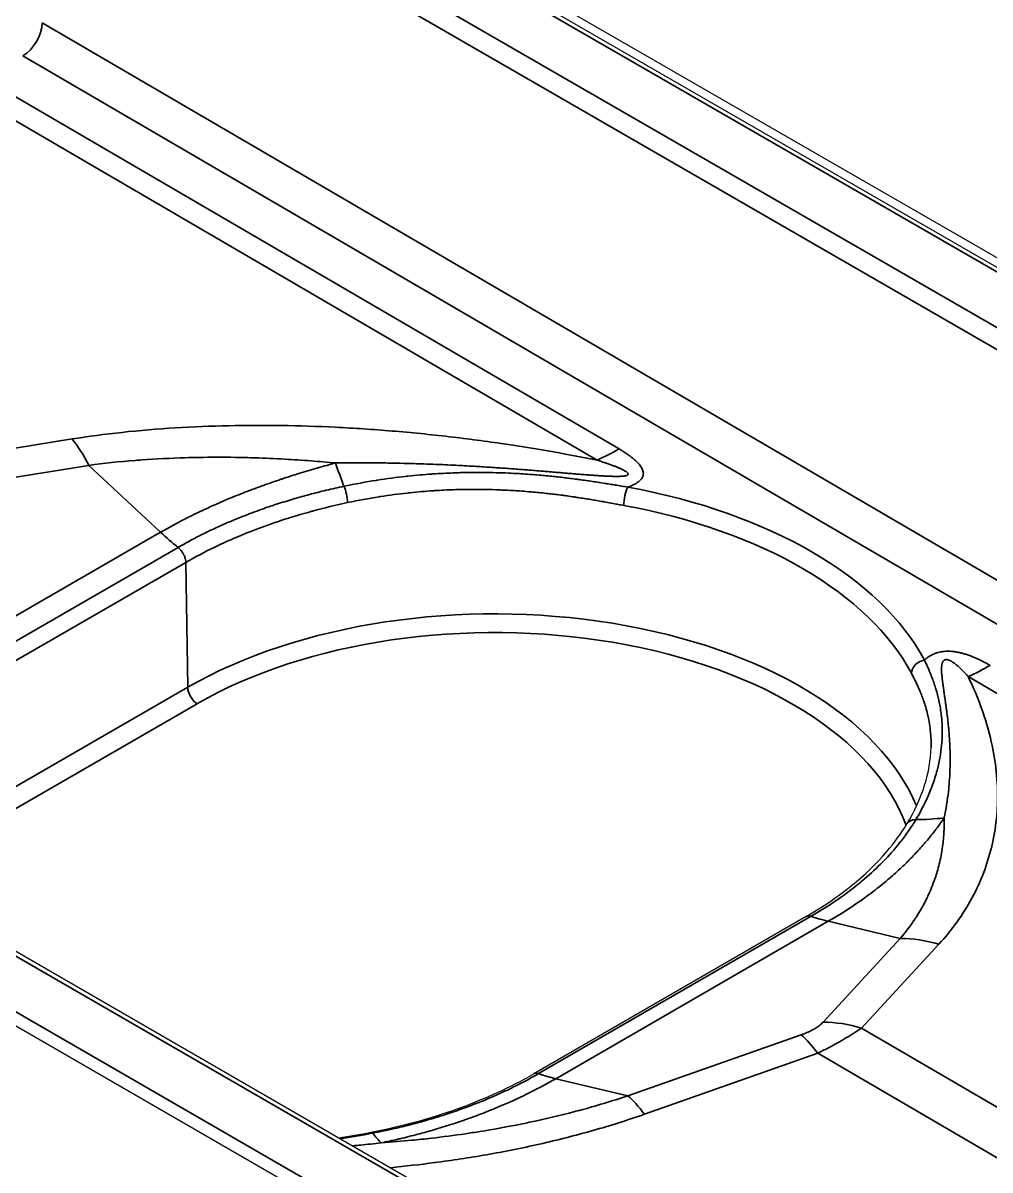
# Model space of a CAD drawing. Header units: millimetres. Extents: x 101 to 3000, y 150 to 4305.
# Drawn here: x 1956.3 to 1977.71, y 1390.17 to 1415.56 of the extents above; entities that cross this region are included whole.
import ezdxf

# ---------------------------------------------------------------- set-up
doc = ezdxf.new("R2010")
doc.units = ezdxf.units.MM
doc.header["$LTSCALE"] = 15
doc.layers.add('_Sichtbarkanten', color=7, linetype='Continuous', lineweight=25)
doc.layers.add('Sichtbar schmal (ISO)', color=7, linetype='Continuous', lineweight=35)

msp = doc.modelspace()

# ---------------------------------------------------------------- linework, layer by layer
at = {"layer": '_Sichtbarkanten'}
for p, q in [((1958.148, 1421.528), (2423.15, 1153.06)), ((1958.784, 1421.374), (2422.759, 1153.498)), ((2399.171, 1139.224), (1934.185, 1407.684)), ((2397.176, 1138.728), (1933.2, 1406.604)), ((1973.635, 1395.783), (1967.606, 1392.302))]:
    msp.add_line(p, q, dxfattribs=at)
for points in [[(1975.866, 1397.833), (1976.209, 1398.4), (1976.388, 1398.979), (1976.4, 1399.525)], [(1963.285, 1390.883), (1963.527, 1390.921), (1963.766, 1390.962), (1964.002, 1391.008)]]:
    msp.add_open_spline(points, degree=3, dxfattribs=at)
for points, knots in [([(1973.635, 1395.783), (1974.36, 1396.201), (1974.97, 1396.694), (1975.59, 1397.42), (1975.739, 1397.625), (1975.866, 1397.833)], [0, 0, 0, 0, 0.5184321, 0.5184321, 0.7145329, 0.7145329, 0.7145329, 0.7145329]), ([(1964.002, 1391.008), (1964.983, 1391.199), (1965.917, 1391.49), (1967.039, 1391.994), (1967.331, 1392.143), (1967.606, 1392.302)], [0, 0, 0, 0, 0.5213112, 0.5213112, 0.717688, 0.717688, 0.717688, 0.717688])]:
    msp.add_open_spline(points, degree=3, knots=knots, dxfattribs=at)
at = {"layer": 'Sichtbar schmal (ISO)'}
for p, q in [((2423, 1153.045), (1957.998, 1421.513)), ((1956.938, 1420.892), (2421.924, 1152.432)), ((2421.712, 1152.069), (1956.726, 1420.529)), ((2147.713, 1304.119), (1956.726, 1415.561)), ((2147.286, 1303.394), (1956.299, 1414.836)), ((1955.22, 1414.459), (1969.494, 1406.131)), ((1954.735, 1414.211), (1969.01, 1405.884)), ((2399.021, 1139.209), (1934.035, 1407.669)), ((1932.959, 1407.057), (2397.961, 1138.588)), ((1957.388, 1406.352), (1953.564, 1405.739)), ((1957.755, 1405.769), (1953.931, 1405.156)), ((1957.755, 1405.769), (1959.347, 1404.288)), ((1959.347, 1404.288), (1953.33, 1400.815)), ((1959.732, 1403.952), (1953.715, 1400.479)), ((1959.905, 1403.621), (1953.881, 1400.143)), ((1959.947, 1400.858), (1959.905, 1403.621)), ((2049.62, 1358.856), (1977.221, 1401.093)), ((1959.947, 1400.858), (1953.922, 1397.379)), ((1960.159, 1400.494), (1954.134, 1397.016)), ((1967.713, 1392.305), (1973.746, 1395.788)), ((1974.124, 1395.677), (1968.092, 1392.194)), ((1975.718, 1395.298), (1974.124, 1395.677)), ((1974.008, 1393.444), (1975.718, 1395.298)), ((1974.86, 1393.315), (1976.57, 1395.169)), ((1969.686, 1391.815), (1973.524, 1393.164)), ((2034.174, 1358.711), (1974.86, 1393.315)), ((1970.053, 1391.407), (1973.892, 1392.756)), ((2033.206, 1358.152), (1973.892, 1392.756)), ((1969.686, 1391.815), (1968.092, 1392.194))]:
    msp.add_line(p, q, dxfattribs=at)
for centre, major_axis, ratio, start_param, end_param in [((1956.302, 1415.324), (0.302, 0.518), 0.574372, 3.929641, 5.482984), ((1957.134, 1403.785), (0.475, -2.962), 0.393811, 2.240031, 2.552528), ((1969.516, 1411.017), (-3.024, -5.182), 0.574328, 0.673642, 0.78801), ((1963.794, 1409.369), (-1.013, 5.914), 0.236309, 2.173148, 2.286911), ((1963.385, 1405.103), (0.063, -0.293), 0.269689, 0.942103, 2.276429), ((1969.685, 1405.043), (-0.054, -0.295), 0.23889, 3.78218, 5.333088), ((1966.739, 1399.774), (9.961, -0.045), 0.580365, 0.303406, 1.273062), ((1966.738, 1399.534), (9.661, -0.045), 0.580459, 0.303485, 1.273142), ((1960.587, 1408.257), (-3, 5.196), 0.57735, 2.059502, 2.153207), ((1966.739, 1396.936), (9.605, 0), 0.57735, 0.235481, 2.356194), ((1966.739, 1396.696), (9.305, 0), 0.57735, 0.206984, 2.356194), ((1976.251, 1401.213), (-0.265, -0.141), 0.777162, 4.315409, 5.871197), ((1977.727, 1406.227), (3.023, 5.183), 0.574304, 3.815214, 3.929582), ((1960.159, 1400.739), (-0.15, 0.26), 0.57735, 0.802851, 2.356194), ((1976.122, 1397.678), (-0.257, 0.155), 0.761297, 5.359755, 6.283188), ((1974.855, 1402.919), (-5.325, 2.766), 0.780414, 2.167495, 2.280305), ((1973.785, 1395.523), (-0.15, 0.26), 0.589767, 5.692705, 6.283691), ((1972.926, 1401.068), (-3, 5.196), 0.57735, 2.550544, 2.642415), ((1976.317, 1392.602), (-2.205, 2.034), 0.802198, 5.25698, 5.569476), ((1974.607, 1390.748), (-2.205, 2.034), 0.802198, 5.25698, 5.569476), ((1974.123, 1390.468), (-0.995, 2.83), 0.270007, 5.552685, 5.865182), ((1966.894, 1397.585), (-3, 5.196), 0.57735, 2.550543, 2.642415), ((1970.284, 1389.119), (-0.995, 2.83), 0.270006, 5.552685, 5.865181), ((1963.694, 1396.475), (1.015, -5.914), 0.236758, 5.858428, 5.971231)]:
    msp.add_ellipse(centre, major_axis=major_axis, ratio=ratio, start_param=start_param, end_param=end_param, dxfattribs=at)
for points, knots in [([(1969.01, 1405.884), (1968.71, 1405.944), (1968.39, 1406.005), (1968.046, 1406.065), (1967.703, 1406.126), (1967.337, 1406.186), (1966.949, 1406.243), (1966.561, 1406.3), (1966.153, 1406.354), (1965.736, 1406.403), (1965.318, 1406.451), (1964.893, 1406.494), (1964.471, 1406.529), (1964.049, 1406.564), (1963.63, 1406.591), (1963.221, 1406.612), (1962.812, 1406.632), (1962.412, 1406.644), (1962.02, 1406.65), (1961.628, 1406.656), (1961.244, 1406.655), (1960.854, 1406.647), (1960.463, 1406.639), (1960.066, 1406.623), (1959.669, 1406.598), (1959.272, 1406.574), (1958.876, 1406.541), (1958.495, 1406.499), (1958.113, 1406.458), (1957.745, 1406.409), (1957.388, 1406.352)], [0, 0, 0, 0, 0.1, 0.1, 0.1, 0.2, 0.2, 0.2, 0.3, 0.3, 0.3, 0.4, 0.4, 0.4, 0.5, 0.5, 0.5, 0.6, 0.6, 0.6, 0.7, 0.7, 0.7, 0.8, 0.8, 0.8, 0.9, 0.9, 0.9, 1, 1, 1, 1]), ([(1969.494, 1406.131), (1969.525, 1406.113), (1969.554, 1406.095), (1969.582, 1406.078), (1969.61, 1406.06), (1969.636, 1406.043), (1969.661, 1406.026), (1969.686, 1406.01), (1969.71, 1405.993), (1969.732, 1405.977), (1969.755, 1405.96), (1969.775, 1405.944), (1969.795, 1405.928), (1969.815, 1405.913), (1969.833, 1405.897), (1969.85, 1405.882), (1969.867, 1405.866), (1969.883, 1405.851), (1969.898, 1405.836), (1969.913, 1405.821), (1969.926, 1405.806), (1969.938, 1405.792), (1969.951, 1405.777), (1969.962, 1405.763), (1969.971, 1405.749), (1969.981, 1405.735), (1969.99, 1405.72), (1969.997, 1405.707), (1970.005, 1405.693), (1970.011, 1405.679), (1970.016, 1405.666), (1970.021, 1405.653), (1970.024, 1405.64), (1970.027, 1405.628), (1970.029, 1405.615), (1970.031, 1405.603), (1970.031, 1405.591), (1970.031, 1405.579), (1970.03, 1405.568), (1970.028, 1405.556), (1970.026, 1405.545), (1970.023, 1405.534), (1970.019, 1405.523), (1970.015, 1405.512), (1970.009, 1405.501), (1970.003, 1405.49), (1969.996, 1405.479), (1969.988, 1405.468), (1969.978, 1405.457), (1969.969, 1405.446), (1969.957, 1405.434), (1969.944, 1405.423), (1969.93, 1405.411), (1969.915, 1405.399), (1969.898, 1405.388), (1969.88, 1405.376), (1969.861, 1405.365), (1969.84, 1405.353), (1969.818, 1405.342), (1969.794, 1405.33), (1969.769, 1405.319), (1969.743, 1405.308), (1969.716, 1405.297), (1969.686, 1405.287)], [0, 0, 0, 0, 0.047619, 0.047619, 0.047619, 0.095238, 0.095238, 0.095238, 0.142857, 0.142857, 0.142857, 0.190476, 0.190476, 0.190476, 0.238095, 0.238095, 0.238095, 0.285714, 0.285714, 0.285714, 0.333333, 0.333333, 0.333333, 0.380952, 0.380952, 0.380952, 0.428571, 0.428571, 0.428571, 0.47619, 0.47619, 0.47619, 0.52381, 0.52381, 0.52381, 0.571429, 0.571429, 0.571429, 0.619048, 0.619048, 0.619048, 0.666667, 0.666667, 0.666667, 0.714286, 0.714286, 0.714286, 0.761905, 0.761905, 0.761905, 0.809524, 0.809524, 0.809524, 0.857143, 0.857143, 0.857143, 0.904762, 0.904762, 0.904762, 0.952381, 0.952381, 0.952381, 1, 1, 1, 1]), ([(1963.216, 1405.821), (1963.036, 1405.838), (1962.856, 1405.854), (1962.677, 1405.867), (1962.481, 1405.882), (1962.287, 1405.895), (1962.095, 1405.906), (1961.874, 1405.918), (1961.657, 1405.928), (1961.439, 1405.935), (1961.294, 1405.939), (1961.149, 1405.943), (1961.003, 1405.945), (1960.733, 1405.949), (1960.459, 1405.949), (1960.184, 1405.944), (1960.086, 1405.943), (1959.989, 1405.94), (1959.891, 1405.937), (1959.568, 1405.928), (1959.245, 1405.912), (1958.931, 1405.889), (1958.884, 1405.886), (1958.837, 1405.882), (1958.79, 1405.879), (1958.432, 1405.851), (1958.088, 1405.814), (1957.755, 1405.769)], [0, 0, 0, 0, 0.09557, 0.09557, 0.09557, 0.2, 0.2, 0.2, 0.320121, 0.320121, 0.320121, 0.4, 0.4, 0.4, 0.54758, 0.54758, 0.54758, 0.6, 0.6, 0.6, 0.773846, 0.773846, 0.773846, 0.8, 0.8, 0.8, 1, 1, 1, 1]), ([(1963.216, 1405.821), (1963.087, 1405.786), (1962.959, 1405.75), (1962.832, 1405.714), (1962.824, 1405.712), (1962.815, 1405.709), (1962.806, 1405.706), (1962.67, 1405.667), (1962.536, 1405.627), (1962.403, 1405.586), (1962.295, 1405.553), (1962.189, 1405.519), (1962.084, 1405.484), (1962.059, 1405.476), (1962.034, 1405.468), (1962.009, 1405.46), (1961.88, 1405.417), (1961.752, 1405.372), (1961.623, 1405.326), (1961.534, 1405.294), (1961.444, 1405.261), (1961.353, 1405.227), (1961.312, 1405.211), (1961.271, 1405.196), (1961.229, 1405.179), (1961.095, 1405.127), (1960.957, 1405.072), (1960.814, 1405.012), (1960.76, 1404.989), (1960.705, 1404.966), (1960.65, 1404.941), (1960.558, 1404.902), (1960.464, 1404.859), (1960.367, 1404.815), (1960.243, 1404.757), (1960.114, 1404.696), (1959.98, 1404.629), (1959.947, 1404.612), (1959.913, 1404.595), (1959.879, 1404.578), (1959.709, 1404.49), (1959.53, 1404.394), (1959.347, 1404.288)], [0, 0, 0, 0, 0.103899, 0.103899, 0.103899, 0.111111, 0.111111, 0.111111, 0.222222, 0.222222, 0.222222, 0.312072, 0.312072, 0.312072, 0.333333, 0.333333, 0.333333, 0.444444, 0.444444, 0.444444, 0.521055, 0.521055, 0.521055, 0.555556, 0.555556, 0.555556, 0.666667, 0.666667, 0.666667, 0.708591, 0.708591, 0.708591, 0.777778, 0.777778, 0.777778, 0.866775, 0.866775, 0.866775, 0.888889, 0.888889, 0.888889, 1, 1, 1, 1]), ([(1969.01, 1405.884), (1969.046, 1405.872), (1969.081, 1405.861), (1969.113, 1405.85), (1969.146, 1405.839), (1969.178, 1405.829), (1969.207, 1405.819), (1969.237, 1405.809), (1969.265, 1405.799), (1969.292, 1405.789), (1969.319, 1405.779), (1969.344, 1405.77), (1969.369, 1405.761), (1969.393, 1405.751), (1969.415, 1405.743), (1969.437, 1405.734), (1969.458, 1405.725), (1969.478, 1405.717), (1969.497, 1405.709), (1969.499, 1405.708), (1969.5, 1405.707), (1969.502, 1405.707), (1969.519, 1405.699), (1969.535, 1405.692), (1969.55, 1405.685), (1969.551, 1405.684), (1969.553, 1405.683), (1969.555, 1405.683), (1969.569, 1405.676), (1969.582, 1405.669), (1969.594, 1405.663), (1969.596, 1405.662), (1969.598, 1405.661), (1969.599, 1405.66), (1969.611, 1405.654), (1969.621, 1405.648), (1969.631, 1405.642), (1969.633, 1405.641), (1969.634, 1405.64), (1969.635, 1405.639), (1969.644, 1405.634), (1969.653, 1405.628), (1969.66, 1405.623), (1969.668, 1405.617), (1969.674, 1405.611), (1969.68, 1405.606), (1969.685, 1405.601), (1969.689, 1405.596), (1969.692, 1405.591), (1969.695, 1405.586), (1969.697, 1405.582), (1969.697, 1405.578), (1969.697, 1405.574), (1969.697, 1405.57), (1969.695, 1405.566), (1969.693, 1405.562), (1969.689, 1405.558), (1969.684, 1405.555), (1969.679, 1405.551), (1969.673, 1405.548), (1969.664, 1405.545), (1969.662, 1405.544), (1969.66, 1405.544), (1969.658, 1405.543), (1969.65, 1405.541), (1969.642, 1405.539), (1969.632, 1405.537), (1969.629, 1405.536), (1969.626, 1405.535), (1969.622, 1405.535), (1969.612, 1405.533), (1969.6, 1405.532), (1969.587, 1405.53), (1969.583, 1405.53), (1969.578, 1405.529), (1969.573, 1405.529), (1969.559, 1405.528), (1969.545, 1405.527), (1969.528, 1405.526), (1969.522, 1405.526), (1969.516, 1405.525), (1969.509, 1405.525), (1969.492, 1405.525), (1969.475, 1405.524), (1969.456, 1405.524), (1969.448, 1405.524), (1969.44, 1405.524), (1969.431, 1405.524), (1969.412, 1405.524), (1969.391, 1405.525), (1969.37, 1405.525), (1969.361, 1405.525), (1969.351, 1405.525), (1969.341, 1405.526), (1969.32, 1405.526), (1969.297, 1405.527), (1969.274, 1405.528), (1969.263, 1405.528), (1969.252, 1405.529), (1969.24, 1405.529), (1969.217, 1405.53), (1969.192, 1405.532), (1969.167, 1405.533), (1969.155, 1405.534), (1969.142, 1405.534), (1969.128, 1405.535), (1969.103, 1405.537), (1969.077, 1405.538), (1969.05, 1405.54), (1969.035, 1405.541), (1969.02, 1405.542), (1969.005, 1405.543), (1968.978, 1405.545), (1968.95, 1405.547), (1968.921, 1405.549), (1968.904, 1405.55), (1968.887, 1405.551), (1968.869, 1405.552), (1968.84, 1405.555), (1968.81, 1405.557), (1968.778, 1405.559), (1968.759, 1405.561), (1968.739, 1405.562), (1968.719, 1405.564), (1968.688, 1405.566), (1968.655, 1405.569), (1968.621, 1405.572), (1968.599, 1405.573), (1968.577, 1405.575), (1968.554, 1405.577), (1968.52, 1405.58), (1968.485, 1405.583), (1968.449, 1405.586), (1968.423, 1405.588), (1968.398, 1405.59), (1968.371, 1405.592), (1968.335, 1405.595), (1968.297, 1405.598), (1968.258, 1405.602), (1968.23, 1405.604), (1968.2, 1405.606), (1968.17, 1405.609), (1968.131, 1405.612), (1968.091, 1405.616), (1968.049, 1405.619), (1968.017, 1405.622), (1967.983, 1405.625), (1967.949, 1405.627), (1967.907, 1405.631), (1967.864, 1405.634), (1967.819, 1405.638), (1967.782, 1405.641), (1967.744, 1405.644), (1967.705, 1405.647), (1967.66, 1405.651), (1967.614, 1405.655), (1967.566, 1405.659), (1967.524, 1405.662), (1967.481, 1405.665), (1967.437, 1405.669), (1967.389, 1405.673), (1967.339, 1405.676), (1967.289, 1405.68), (1967.241, 1405.684), (1967.192, 1405.688), (1967.142, 1405.691), (1967.09, 1405.695), (1967.038, 1405.699), (1966.984, 1405.703), (1966.93, 1405.707), (1966.874, 1405.71), (1966.818, 1405.714), (1966.763, 1405.718), (1966.707, 1405.722), (1966.649, 1405.726), (1966.588, 1405.73), (1966.526, 1405.734), (1966.462, 1405.738), (1966.404, 1405.741), (1966.344, 1405.745), (1966.283, 1405.748), (1966.214, 1405.752), (1966.144, 1405.756), (1966.072, 1405.76), (1966.01, 1405.764), (1965.946, 1405.767), (1965.881, 1405.77), (1965.804, 1405.774), (1965.725, 1405.778), (1965.643, 1405.782), (1965.577, 1405.785), (1965.51, 1405.788), (1965.441, 1405.79), (1965.354, 1405.794), (1965.265, 1405.797), (1965.172, 1405.8), (1965.102, 1405.803), (1965.031, 1405.805), (1964.957, 1405.807), (1964.859, 1405.81), (1964.757, 1405.813), (1964.652, 1405.815), (1964.577, 1405.817), (1964.499, 1405.818), (1964.42, 1405.82), (1964.308, 1405.822), (1964.191, 1405.823), (1964.073, 1405.824), (1963.992, 1405.824), (1963.91, 1405.825), (1963.828, 1405.825), (1963.703, 1405.825), (1963.578, 1405.825), (1963.451, 1405.823), (1963.373, 1405.823), (1963.295, 1405.822), (1963.216, 1405.821)], [0, 0, 0, 0, 0.02381, 0.02381, 0.02381, 0.047619, 0.047619, 0.047619, 0.071429, 0.071429, 0.071429, 0.095238, 0.095238, 0.095238, 0.119048, 0.119048, 0.119048, 0.142857, 0.142857, 0.142857, 0.144992, 0.144992, 0.144992, 0.166667, 0.166667, 0.166667, 0.169155, 0.169155, 0.169155, 0.190476, 0.190476, 0.190476, 0.193319, 0.193319, 0.193319, 0.214286, 0.214286, 0.214286, 0.217484, 0.217484, 0.217484, 0.238095, 0.238095, 0.238095, 0.261905, 0.261905, 0.261905, 0.285714, 0.285714, 0.285714, 0.309524, 0.309524, 0.309524, 0.333333, 0.333333, 0.333333, 0.357143, 0.357143, 0.357143, 0.380952, 0.380952, 0.380952, 0.386647, 0.386647, 0.386647, 0.404762, 0.404762, 0.404762, 0.410817, 0.410817, 0.410817, 0.428571, 0.428571, 0.428571, 0.434966, 0.434966, 0.434966, 0.452381, 0.452381, 0.452381, 0.459122, 0.459122, 0.459122, 0.47619, 0.47619, 0.47619, 0.483298, 0.483298, 0.483298, 0.5, 0.5, 0.5, 0.50747, 0.50747, 0.50747, 0.52381, 0.52381, 0.52381, 0.531636, 0.531636, 0.531636, 0.547619, 0.547619, 0.547619, 0.5558, 0.5558, 0.5558, 0.571429, 0.571429, 0.571429, 0.579963, 0.579963, 0.579963, 0.595238, 0.595238, 0.595238, 0.604127, 0.604127, 0.604127, 0.619048, 0.619048, 0.619048, 0.628291, 0.628291, 0.628291, 0.642857, 0.642857, 0.642857, 0.652457, 0.652457, 0.652457, 0.666667, 0.666667, 0.666667, 0.676622, 0.676622, 0.676622, 0.690476, 0.690476, 0.690476, 0.700787, 0.700787, 0.700787, 0.714286, 0.714286, 0.714286, 0.724951, 0.724951, 0.724951, 0.738095, 0.738095, 0.738095, 0.749116, 0.749116, 0.749116, 0.761905, 0.761905, 0.761905, 0.77328, 0.77328, 0.77328, 0.785714, 0.785714, 0.785714, 0.797446, 0.797446, 0.797446, 0.809524, 0.809524, 0.809524, 0.821611, 0.821611, 0.821611, 0.833333, 0.833333, 0.833333, 0.845775, 0.845775, 0.845775, 0.857143, 0.857143, 0.857143, 0.86994, 0.86994, 0.86994, 0.880952, 0.880952, 0.880952, 0.894108, 0.894108, 0.894108, 0.904762, 0.904762, 0.904762, 0.918273, 0.918273, 0.918273, 0.928571, 0.928571, 0.928571, 0.942415, 0.942415, 0.942415, 0.952381, 0.952381, 0.952381, 0.966525, 0.966525, 0.966525, 0.97619, 0.97619, 0.97619, 0.990952, 0.990952, 0.990952, 1, 1, 1, 1]), ([(1969.686, 1405.287), (1969.646, 1405.294), (1969.603, 1405.301), (1969.558, 1405.308), (1969.554, 1405.309), (1969.55, 1405.31), (1969.547, 1405.31), (1969.505, 1405.317), (1969.46, 1405.325), (1969.413, 1405.332), (1969.406, 1405.334), (1969.398, 1405.335), (1969.391, 1405.336), (1969.346, 1405.343), (1969.299, 1405.351), (1969.25, 1405.359), (1969.239, 1405.361), (1969.227, 1405.363), (1969.215, 1405.365), (1969.168, 1405.372), (1969.12, 1405.38), (1969.069, 1405.388), (1969.053, 1405.39), (1969.036, 1405.393), (1969.019, 1405.395), (1968.971, 1405.403), (1968.92, 1405.41), (1968.868, 1405.418), (1968.846, 1405.421), (1968.824, 1405.425), (1968.801, 1405.428), (1968.751, 1405.435), (1968.7, 1405.442), (1968.647, 1405.45), (1968.619, 1405.453), (1968.59, 1405.457), (1968.56, 1405.461), (1968.51, 1405.468), (1968.458, 1405.475), (1968.404, 1405.481), (1968.368, 1405.486), (1968.331, 1405.49), (1968.294, 1405.495), (1968.243, 1405.501), (1968.191, 1405.507), (1968.137, 1405.513), (1968.092, 1405.518), (1968.047, 1405.522), (1968, 1405.527), (1967.949, 1405.532), (1967.897, 1405.537), (1967.844, 1405.542), (1967.789, 1405.547), (1967.733, 1405.552), (1967.676, 1405.557), (1967.626, 1405.561), (1967.574, 1405.565), (1967.522, 1405.569), (1967.455, 1405.574), (1967.387, 1405.579), (1967.316, 1405.583), (1967.268, 1405.586), (1967.218, 1405.589), (1967.168, 1405.591), (1967.087, 1405.595), (1967.004, 1405.599), (1966.918, 1405.602), (1966.872, 1405.604), (1966.825, 1405.605), (1966.777, 1405.606), (1966.68, 1405.609), (1966.579, 1405.611), (1966.475, 1405.611), (1966.433, 1405.612), (1966.39, 1405.612), (1966.346, 1405.612), (1966.229, 1405.612), (1966.108, 1405.61), (1965.982, 1405.607), (1965.945, 1405.606), (1965.908, 1405.605), (1965.87, 1405.603), (1965.73, 1405.599), (1965.585, 1405.592), (1965.433, 1405.582), (1965.403, 1405.58), (1965.373, 1405.578), (1965.343, 1405.576), (1965.177, 1405.565), (1965.003, 1405.55), (1964.822, 1405.53), (1964.801, 1405.528), (1964.781, 1405.526), (1964.761, 1405.524), (1964.566, 1405.502), (1964.361, 1405.475), (1964.145, 1405.442), (1964.136, 1405.44), (1964.126, 1405.439), (1964.117, 1405.437), (1963.891, 1405.402), (1963.652, 1405.358), (1963.405, 1405.306)], [0.0000001, 0.0000001, 0.0000001, 0.0000001, 0.0555556, 0.0555556, 0.0555556, 0.0599875, 0.0599875, 0.0599875, 0.1111111, 0.1111111, 0.1111111, 0.1189712, 0.1189712, 0.1189712, 0.1666667, 0.1666667, 0.1666667, 0.1779013, 0.1779013, 0.1779013, 0.2222222, 0.2222222, 0.2222222, 0.2366448, 0.2366448, 0.2366448, 0.2777778, 0.2777778, 0.2777778, 0.2952919, 0.2952919, 0.2952919, 0.3333333, 0.3333333, 0.3333333, 0.3538738, 0.3538738, 0.3538738, 0.3888889, 0.3888889, 0.3888889, 0.4124346, 0.4124346, 0.4124346, 0.4444444, 0.4444444, 0.4444444, 0.4710298, 0.4710298, 0.4710298, 0.5, 0.5, 0.5, 0.5296885, 0.5296885, 0.5296885, 0.5555556, 0.5555556, 0.5555556, 0.5884158, 0.5884158, 0.5884158, 0.6111111, 0.6111111, 0.6111111, 0.6472236, 0.6472236, 0.6472236, 0.6666667, 0.6666667, 0.6666667, 0.7061235, 0.7061235, 0.7061235, 0.7222222, 0.7222222, 0.7222222, 0.7651265, 0.7651265, 0.7651265, 0.7777778, 0.7777778, 0.7777778, 0.8242593, 0.8242593, 0.8242593, 0.8333333, 0.8333333, 0.8333333, 0.8833602, 0.8833602, 0.8833602, 0.8888889, 0.8888889, 0.8888889, 0.9420934, 0.9420934, 0.9420934, 0.9444444, 0.9444444, 0.9444444, 1, 1, 1, 1]), ([(1963.405, 1405.306), (1963.273, 1405.278), (1963.142, 1405.248), (1963.012, 1405.217), (1962.887, 1405.187), (1962.763, 1405.156), (1962.641, 1405.123), (1962.625, 1405.119), (1962.61, 1405.115), (1962.594, 1405.111), (1962.487, 1405.082), (1962.381, 1405.052), (1962.275, 1405.02), (1962.152, 1404.984), (1962.03, 1404.946), (1961.909, 1404.907), (1961.878, 1404.897), (1961.846, 1404.886), (1961.815, 1404.876), (1961.719, 1404.844), (1961.624, 1404.811), (1961.529, 1404.777), (1961.392, 1404.727), (1961.256, 1404.676), (1961.123, 1404.623), (1961.107, 1404.616), (1961.09, 1404.61), (1961.074, 1404.603), (1960.942, 1404.55), (1960.813, 1404.495), (1960.686, 1404.438), (1960.581, 1404.391), (1960.478, 1404.343), (1960.377, 1404.294), (1960.324, 1404.268), (1960.272, 1404.243), (1960.22, 1404.216), (1960.052, 1404.131), (1959.889, 1404.043), (1959.732, 1403.952)], [0.0000004, 0.0000004, 0.0000004, 0.0000004, 0.0961533, 0.0961533, 0.0961533, 0.1883752, 0.1883752, 0.1883752, 0.2, 0.2, 0.2, 0.2808648, 0.2808648, 0.2808648, 0.3754396, 0.3754396, 0.3754396, 0.4, 0.4, 0.4, 0.4759439, 0.4759439, 0.4759439, 0.5864531, 0.5864531, 0.5864531, 0.6, 0.6, 0.6, 0.7096842, 0.7096842, 0.7096842, 0.8, 0.8, 0.8, 0.8471208, 0.8471208, 0.8471208, 1, 1, 1, 1]), ([(1969.596, 1404.881), (1969.557, 1404.889), (1969.514, 1404.896), (1969.47, 1404.905), (1969.466, 1404.905), (1969.462, 1404.906), (1969.459, 1404.907), (1969.417, 1404.914), (1969.374, 1404.922), (1969.327, 1404.931), (1969.32, 1404.932), (1969.313, 1404.933), (1969.306, 1404.935), (1969.262, 1404.943), (1969.216, 1404.951), (1969.168, 1404.96), (1969.157, 1404.962), (1969.146, 1404.964), (1969.134, 1404.966), (1969.089, 1404.974), (1969.041, 1404.982), (1968.992, 1404.991), (1968.976, 1404.993), (1968.96, 1404.996), (1968.943, 1404.999), (1968.896, 1405.007), (1968.847, 1405.015), (1968.797, 1405.023), (1968.775, 1405.027), (1968.754, 1405.03), (1968.731, 1405.034), (1968.683, 1405.042), (1968.633, 1405.049), (1968.582, 1405.057), (1968.554, 1405.061), (1968.526, 1405.066), (1968.497, 1405.07), (1968.448, 1405.077), (1968.398, 1405.084), (1968.346, 1405.091), (1968.311, 1405.096), (1968.275, 1405.101), (1968.239, 1405.106), (1968.189, 1405.112), (1968.139, 1405.119), (1968.087, 1405.125), (1968.043, 1405.13), (1967.999, 1405.135), (1967.954, 1405.141), (1967.904, 1405.146), (1967.854, 1405.152), (1967.802, 1405.157), (1967.749, 1405.163), (1967.694, 1405.168), (1967.639, 1405.173), (1967.59, 1405.178), (1967.54, 1405.182), (1967.489, 1405.186), (1967.424, 1405.192), (1967.358, 1405.197), (1967.29, 1405.202), (1967.242, 1405.205), (1967.194, 1405.208), (1967.145, 1405.211), (1967.067, 1405.216), (1966.986, 1405.22), (1966.902, 1405.223), (1966.857, 1405.225), (1966.812, 1405.227), (1966.765, 1405.229), (1966.671, 1405.232), (1966.573, 1405.234), (1966.472, 1405.235), (1966.431, 1405.236), (1966.389, 1405.236), (1966.346, 1405.237), (1966.233, 1405.237), (1966.115, 1405.236), (1965.993, 1405.234), (1965.957, 1405.233), (1965.92, 1405.232), (1965.883, 1405.231), (1965.748, 1405.227), (1965.606, 1405.221), (1965.459, 1405.212), (1965.43, 1405.21), (1965.401, 1405.208), (1965.371, 1405.206), (1965.21, 1405.195), (1965.041, 1405.181), (1964.864, 1405.163), (1964.844, 1405.161), (1964.825, 1405.159), (1964.805, 1405.156), (1964.615, 1405.136), (1964.416, 1405.11), (1964.206, 1405.077), (1964.197, 1405.076), (1964.188, 1405.074), (1964.179, 1405.073), (1963.959, 1405.038), (1963.727, 1404.996), (1963.486, 1404.944)], [0.0000003, 0.0000003, 0.0000003, 0.0000003, 0.0555556, 0.0555556, 0.0555556, 0.0599868, 0.0599868, 0.0599868, 0.1111111, 0.1111111, 0.1111111, 0.1189703, 0.1189703, 0.1189703, 0.1666667, 0.1666667, 0.1666667, 0.1779001, 0.1779001, 0.1779001, 0.2222222, 0.2222222, 0.2222222, 0.2366435, 0.2366435, 0.2366435, 0.2777778, 0.2777778, 0.2777778, 0.2952906, 0.2952906, 0.2952906, 0.3333333, 0.3333333, 0.3333333, 0.3538726, 0.3538726, 0.3538726, 0.3888889, 0.3888889, 0.3888889, 0.4124334, 0.4124334, 0.4124334, 0.4444444, 0.4444444, 0.4444444, 0.4710286, 0.4710286, 0.4710286, 0.5, 0.5, 0.5, 0.5296875, 0.5296875, 0.5296875, 0.5555556, 0.5555556, 0.5555556, 0.5884149, 0.5884149, 0.5884149, 0.6111111, 0.6111111, 0.6111111, 0.6472227, 0.6472227, 0.6472227, 0.6666667, 0.6666667, 0.6666667, 0.7061226, 0.7061226, 0.7061226, 0.7222222, 0.7222222, 0.7222222, 0.7651257, 0.7651257, 0.7651257, 0.7777778, 0.7777778, 0.7777778, 0.8242585, 0.8242585, 0.8242585, 0.8333333, 0.8333333, 0.8333333, 0.8833596, 0.8833596, 0.8833596, 0.8888889, 0.8888889, 0.8888889, 0.9420926, 0.9420926, 0.9420926, 0.9444444, 0.9444444, 0.9444444, 1, 1, 1, 1]), ([(1963.486, 1404.944), (1963.224, 1404.888), (1962.965, 1404.825), (1962.711, 1404.756), (1962.706, 1404.755), (1962.701, 1404.754), (1962.696, 1404.752), (1962.463, 1404.689), (1962.234, 1404.62), (1962.01, 1404.547), (1961.985, 1404.539), (1961.961, 1404.531), (1961.937, 1404.522), (1961.72, 1404.45), (1961.508, 1404.373), (1961.302, 1404.291), (1961.273, 1404.279), (1961.243, 1404.268), (1961.214, 1404.256), (1961, 1404.169), (1960.792, 1404.078), (1960.591, 1403.982), (1960.572, 1403.973), (1960.553, 1403.963), (1960.534, 1403.954), (1960.316, 1403.848), (1960.106, 1403.737), (1959.905, 1403.621)], [0, 0, 0, 0, 0.19602, 0.19602, 0.19602, 0.2, 0.2, 0.2, 0.380301, 0.380301, 0.380301, 0.4, 0.4, 0.4, 0.575037, 0.575037, 0.575037, 0.6, 0.6, 0.6, 0.78281, 0.78281, 0.78281, 0.8, 0.8, 0.8, 1, 1, 1, 1]), ([(1959.732, 1403.952), (1959.751, 1403.937), (1959.769, 1403.92), (1959.787, 1403.9), (1959.804, 1403.88), (1959.82, 1403.859), (1959.834, 1403.836), (1959.842, 1403.823), (1959.849, 1403.811), (1959.856, 1403.798), (1959.861, 1403.787), (1959.867, 1403.776), (1959.872, 1403.764), (1959.882, 1403.74), (1959.89, 1403.715), (1959.896, 1403.691), (1959.901, 1403.667), (1959.905, 1403.643), (1959.905, 1403.621)], [0, 0, 0, 0, 0.2, 0.2, 0.2, 0.4, 0.4, 0.4, 0.507697, 0.507697, 0.507697, 0.6, 0.6, 0.6, 0.8, 0.8, 0.8, 1, 1, 1, 1]), ([(1977.705, 1401.341), (1977.672, 1401.36), (1977.608, 1401.396), (1977.514, 1401.445), (1977.424, 1401.488), (1977.336, 1401.526), (1977.25, 1401.56), (1977.167, 1401.588), (1977.087, 1401.611), (1977.008, 1401.63), (1976.931, 1401.644), (1976.857, 1401.652), (1976.786, 1401.656), (1976.722, 1401.655), (1976.663, 1401.649), (1976.606, 1401.64), (1976.548, 1401.627), (1976.486, 1401.606), (1976.424, 1401.579), (1976.364, 1401.545), (1976.306, 1401.505), (1976.27, 1401.474), (1976.252, 1401.458)], [0.0000001, 0.0000001, 0.0000001, 0.0000001, 0.05, 0.1, 0.15, 0.2, 0.25, 0.3, 0.35, 0.4, 0.45, 0.5, 0.55, 0.6, 0.65, 0.7, 0.75, 0.8, 0.85, 0.9, 0.95, 1, 1, 1, 1]), ([(1976.062, 1397.927), (1976.15, 1398.073), (1976.224, 1398.213), (1976.286, 1398.345), (1976.287, 1398.347), (1976.288, 1398.349), (1976.289, 1398.351), (1976.349, 1398.481), (1976.399, 1398.603), (1976.44, 1398.719), (1976.442, 1398.723), (1976.443, 1398.727), (1976.444, 1398.73), (1976.484, 1398.844), (1976.517, 1398.953), (1976.543, 1399.055), (1976.544, 1399.06), (1976.545, 1399.065), (1976.546, 1399.069), (1976.571, 1399.17), (1976.591, 1399.266), (1976.605, 1399.357), (1976.606, 1399.362), (1976.607, 1399.368), (1976.608, 1399.373), (1976.622, 1399.462), (1976.632, 1399.547), (1976.638, 1399.628), (1976.638, 1399.634), (1976.639, 1399.639), (1976.639, 1399.645), (1976.645, 1399.725), (1976.647, 1399.801), (1976.648, 1399.873), (1976.648, 1399.879), (1976.648, 1399.884), (1976.648, 1399.889), (1976.647, 1399.961), (1976.645, 1400.029), (1976.64, 1400.094), (1976.64, 1400.099), (1976.639, 1400.105), (1976.639, 1400.11), (1976.634, 1400.174), (1976.628, 1400.235), (1976.62, 1400.294), (1976.619, 1400.299), (1976.619, 1400.304), (1976.618, 1400.309), (1976.61, 1400.367), (1976.601, 1400.423), (1976.591, 1400.476), (1976.59, 1400.48), (1976.589, 1400.485), (1976.588, 1400.49), (1976.578, 1400.542), (1976.566, 1400.593), (1976.555, 1400.641), (1976.554, 1400.645), (1976.552, 1400.65), (1976.551, 1400.654), (1976.539, 1400.702), (1976.527, 1400.748), (1976.514, 1400.791), (1976.513, 1400.796), (1976.512, 1400.8), (1976.51, 1400.804), (1976.498, 1400.847), (1976.484, 1400.889), (1976.471, 1400.929), (1976.47, 1400.933), (1976.468, 1400.937), (1976.467, 1400.941), (1976.454, 1400.98), (1976.44, 1401.018), (1976.427, 1401.054), (1976.425, 1401.058), (1976.424, 1401.062), (1976.422, 1401.065), (1976.409, 1401.101), (1976.396, 1401.135), (1976.383, 1401.167), (1976.381, 1401.171), (1976.379, 1401.175), (1976.378, 1401.179), (1976.365, 1401.211), (1976.352, 1401.241), (1976.339, 1401.271), (1976.337, 1401.274), (1976.336, 1401.278), (1976.334, 1401.282), (1976.321, 1401.312), (1976.308, 1401.341), (1976.295, 1401.368), (1976.294, 1401.37), (1976.293, 1401.372), (1976.292, 1401.374), (1976.279, 1401.404), (1976.265, 1401.431), (1976.252, 1401.458)], [0, 0, 0, 0, 0.0579386, 0.0579386, 0.0579386, 0.0588235, 0.0588235, 0.0588235, 0.1158531, 0.1158531, 0.1158531, 0.1176471, 0.1176471, 0.1176471, 0.173911, 0.173911, 0.173911, 0.1764706, 0.1764706, 0.1764706, 0.2320984, 0.2320984, 0.2320984, 0.2352941, 0.2352941, 0.2352941, 0.2903953, 0.2903953, 0.2903953, 0.2941176, 0.2941176, 0.2941176, 0.3487922, 0.3487922, 0.3487922, 0.3529412, 0.3529412, 0.3529412, 0.4072749, 0.4072749, 0.4072749, 0.4117647, 0.4117647, 0.4117647, 0.4658358, 0.4658358, 0.4658358, 0.4705882, 0.4705882, 0.4705882, 0.5244657, 0.5244657, 0.5244657, 0.5294118, 0.5294118, 0.5294118, 0.5831429, 0.5831429, 0.5831429, 0.5882353, 0.5882353, 0.5882353, 0.6418168, 0.6418168, 0.6418168, 0.6470588, 0.6470588, 0.6470588, 0.7004094, 0.7004094, 0.7004094, 0.7058824, 0.7058824, 0.7058824, 0.7589344, 0.7589344, 0.7589344, 0.7647059, 0.7647059, 0.7647059, 0.8171029, 0.8171029, 0.8171029, 0.8235294, 0.8235294, 0.8235294, 0.8756822, 0.8756822, 0.8756822, 0.8823529, 0.8823529, 0.8823529, 0.9370136, 0.9370136, 0.9370136, 0.9411765, 0.9411765, 0.9411765, 0.9999999, 0.9999999, 0.9999999, 0.9999999]), ([(1977.221, 1401.093), (1977.203, 1401.114), (1977.185, 1401.134), (1977.168, 1401.153), (1977.15, 1401.172), (1977.133, 1401.19), (1977.117, 1401.207), (1977.1, 1401.224), (1977.084, 1401.24), (1977.068, 1401.255), (1977.067, 1401.256), (1977.066, 1401.257), (1977.065, 1401.258), (1977.051, 1401.273), (1977.036, 1401.286), (1977.022, 1401.299), (1977.021, 1401.3), (1977.019, 1401.301), (1977.018, 1401.303), (1977.005, 1401.315), (1976.991, 1401.327), (1976.978, 1401.338), (1976.977, 1401.339), (1976.975, 1401.34), (1976.974, 1401.342), (1976.961, 1401.352), (1976.949, 1401.362), (1976.937, 1401.371), (1976.935, 1401.373), (1976.933, 1401.374), (1976.932, 1401.375), (1976.92, 1401.384), (1976.909, 1401.392), (1976.898, 1401.4), (1976.896, 1401.401), (1976.894, 1401.403), (1976.892, 1401.404), (1976.881, 1401.411), (1976.871, 1401.418), (1976.861, 1401.424), (1976.859, 1401.425), (1976.857, 1401.427), (1976.855, 1401.428), (1976.845, 1401.433), (1976.836, 1401.439), (1976.827, 1401.443), (1976.824, 1401.444), (1976.822, 1401.445), (1976.82, 1401.446), (1976.811, 1401.45), (1976.803, 1401.454), (1976.795, 1401.457), (1976.793, 1401.458), (1976.791, 1401.458), (1976.789, 1401.459), (1976.781, 1401.462), (1976.774, 1401.464), (1976.767, 1401.465), (1976.765, 1401.466), (1976.763, 1401.466), (1976.761, 1401.467), (1976.755, 1401.468), (1976.749, 1401.468), (1976.743, 1401.469), (1976.736, 1401.469), (1976.729, 1401.469), (1976.722, 1401.468), (1976.72, 1401.468), (1976.718, 1401.467), (1976.716, 1401.467), (1976.712, 1401.466), (1976.707, 1401.465), (1976.703, 1401.463), (1976.701, 1401.462), (1976.699, 1401.461), (1976.697, 1401.46), (1976.693, 1401.458), (1976.689, 1401.455), (1976.685, 1401.452), (1976.683, 1401.451), (1976.681, 1401.449), (1976.679, 1401.447), (1976.675, 1401.443), (1976.671, 1401.439), (1976.668, 1401.435), (1976.666, 1401.432), (1976.664, 1401.43), (1976.663, 1401.427), (1976.66, 1401.422), (1976.657, 1401.416), (1976.654, 1401.41), (1976.653, 1401.407), (1976.651, 1401.403), (1976.65, 1401.399), (1976.648, 1401.393), (1976.646, 1401.386), (1976.644, 1401.379), (1976.643, 1401.375), (1976.641, 1401.37), (1976.641, 1401.365), (1976.639, 1401.357), (1976.638, 1401.35), (1976.637, 1401.341), (1976.636, 1401.336), (1976.635, 1401.33), (1976.635, 1401.324), (1976.634, 1401.315), (1976.633, 1401.306), (1976.633, 1401.297), (1976.632, 1401.29), (1976.632, 1401.283), (1976.632, 1401.276), (1976.632, 1401.267), (1976.632, 1401.257), (1976.632, 1401.248), (1976.632, 1401.24), (1976.632, 1401.231), (1976.632, 1401.223), (1976.632, 1401.213), (1976.633, 1401.203), (1976.633, 1401.193), (1976.634, 1401.184), (1976.634, 1401.174), (1976.635, 1401.165), (1976.636, 1401.154), (1976.637, 1401.144), (1976.638, 1401.133), (1976.638, 1401.123), (1976.639, 1401.112), (1976.64, 1401.101), (1976.641, 1401.09), (1976.643, 1401.079), (1976.644, 1401.068), (1976.645, 1401.056), (1976.646, 1401.043), (1976.648, 1401.03), (1976.649, 1401.019), (1976.651, 1401.008), (1976.652, 1400.996), (1976.654, 1400.982), (1976.656, 1400.968), (1976.658, 1400.953), (1976.659, 1400.942), (1976.661, 1400.93), (1976.662, 1400.917), (1976.664, 1400.901), (1976.667, 1400.885), (1976.669, 1400.868), (1976.671, 1400.856), (1976.673, 1400.844), (1976.674, 1400.831), (1976.677, 1400.813), (1976.68, 1400.794), (1976.682, 1400.775), (1976.684, 1400.762), (1976.686, 1400.749), (1976.688, 1400.736), (1976.691, 1400.716), (1976.694, 1400.695), (1976.697, 1400.673), (1976.699, 1400.66), (1976.701, 1400.646), (1976.703, 1400.633), (1976.707, 1400.61), (1976.71, 1400.586), (1976.714, 1400.561), (1976.716, 1400.547), (1976.718, 1400.533), (1976.72, 1400.519), (1976.723, 1400.493), (1976.727, 1400.466), (1976.731, 1400.438), (1976.733, 1400.424), (1976.735, 1400.409), (1976.737, 1400.395), (1976.741, 1400.365), (1976.745, 1400.334), (1976.749, 1400.302), (1976.751, 1400.288), (1976.753, 1400.273), (1976.755, 1400.258), (1976.759, 1400.224), (1976.763, 1400.19), (1976.767, 1400.153), (1976.769, 1400.139), (1976.77, 1400.124), (1976.772, 1400.109), (1976.776, 1400.071), (1976.78, 1400.031), (1976.784, 1399.991), (1976.786, 1399.976), (1976.787, 1399.961), (1976.789, 1399.946), (1976.793, 1399.903), (1976.796, 1399.859), (1976.8, 1399.814), (1976.801, 1399.799), (1976.802, 1399.784), (1976.803, 1399.769), (1976.806, 1399.721), (1976.809, 1399.672), (1976.812, 1399.622), (1976.813, 1399.607), (1976.814, 1399.592), (1976.814, 1399.577), (1976.817, 1399.524), (1976.819, 1399.469), (1976.82, 1399.412), (1976.82, 1399.397), (1976.821, 1399.383), (1976.821, 1399.368), (1976.822, 1399.308), (1976.822, 1399.246), (1976.821, 1399.182), (1976.821, 1399.167), (1976.821, 1399.153), (1976.821, 1399.139), (1976.82, 1399.071), (1976.817, 1399.001), (1976.814, 1398.928), (1976.813, 1398.914), (1976.812, 1398.9), (1976.812, 1398.886), (1976.807, 1398.81), (1976.801, 1398.731), (1976.793, 1398.648), (1976.792, 1398.635), (1976.791, 1398.622), (1976.789, 1398.608), (1976.781, 1398.522), (1976.769, 1398.432), (1976.755, 1398.338), (1976.754, 1398.326), (1976.752, 1398.314), (1976.75, 1398.302), (1976.735, 1398.205), (1976.716, 1398.103), (1976.694, 1397.996), (1976.691, 1397.986), (1976.689, 1397.975), (1976.687, 1397.964)], [0, 0, 0, 0, 0.0238095, 0.0238095, 0.0238095, 0.047619, 0.047619, 0.047619, 0.0714286, 0.0714286, 0.0714286, 0.0730135, 0.0730135, 0.0730135, 0.0952381, 0.0952381, 0.0952381, 0.0973518, 0.0973518, 0.0973518, 0.1190476, 0.1190476, 0.1190476, 0.1216909, 0.1216909, 0.1216909, 0.1428571, 0.1428571, 0.1428571, 0.1460292, 0.1460292, 0.1460292, 0.1666667, 0.1666667, 0.1666667, 0.1703641, 0.1703641, 0.1703641, 0.1904762, 0.1904762, 0.1904762, 0.1947008, 0.1947008, 0.1947008, 0.2142857, 0.2142857, 0.2142857, 0.2190309, 0.2190309, 0.2190309, 0.2380952, 0.2380952, 0.2380952, 0.2433889, 0.2433889, 0.2433889, 0.2619048, 0.2619048, 0.2619048, 0.2677405, 0.2677405, 0.2677405, 0.2857143, 0.2857143, 0.2857143, 0.3095238, 0.3095238, 0.3095238, 0.3164268, 0.3164268, 0.3164268, 0.3333333, 0.3333333, 0.3333333, 0.3407026, 0.3407026, 0.3407026, 0.3571429, 0.3571429, 0.3571429, 0.365068, 0.365068, 0.365068, 0.3809524, 0.3809524, 0.3809524, 0.389402, 0.389402, 0.389402, 0.4047619, 0.4047619, 0.4047619, 0.413742, 0.413742, 0.413742, 0.4285714, 0.4285714, 0.4285714, 0.438074, 0.438074, 0.438074, 0.452381, 0.452381, 0.452381, 0.4624137, 0.4624137, 0.4624137, 0.4761905, 0.4761905, 0.4761905, 0.4867573, 0.4867573, 0.4867573, 0.5, 0.5, 0.5, 0.511099, 0.511099, 0.511099, 0.5238095, 0.5238095, 0.5238095, 0.5354307, 0.5354307, 0.5354307, 0.547619, 0.547619, 0.547619, 0.5597666, 0.5597666, 0.5597666, 0.5714286, 0.5714286, 0.5714286, 0.584104, 0.584104, 0.584104, 0.5952381, 0.5952381, 0.5952381, 0.608441, 0.608441, 0.608441, 0.6190476, 0.6190476, 0.6190476, 0.632779, 0.632779, 0.632779, 0.6428571, 0.6428571, 0.6428571, 0.657118, 0.657118, 0.657118, 0.6666667, 0.6666667, 0.6666667, 0.6814546, 0.6814546, 0.6814546, 0.6904762, 0.6904762, 0.6904762, 0.7057908, 0.7057908, 0.7057908, 0.7142857, 0.7142857, 0.7142857, 0.730128, 0.730128, 0.730128, 0.7380952, 0.7380952, 0.7380952, 0.7544644, 0.7544644, 0.7544644, 0.7619048, 0.7619048, 0.7619048, 0.7788049, 0.7788049, 0.7788049, 0.7857143, 0.7857143, 0.7857143, 0.8031462, 0.8031462, 0.8031462, 0.8095238, 0.8095238, 0.8095238, 0.8274808, 0.8274808, 0.8274808, 0.8333333, 0.8333333, 0.8333333, 0.8518143, 0.8518143, 0.8518143, 0.8571429, 0.8571429, 0.8571429, 0.8761521, 0.8761521, 0.8761521, 0.8809524, 0.8809524, 0.8809524, 0.9004902, 0.9004902, 0.9004902, 0.9047619, 0.9047619, 0.9047619, 0.924829, 0.924829, 0.924829, 0.9285714, 0.9285714, 0.9285714, 0.9491658, 0.9491658, 0.9491658, 0.952381, 0.952381, 0.952381, 0.9735078, 0.9735078, 0.9735078, 0.9761905, 0.9761905, 0.9761905, 0.9978311, 0.9978311, 0.9978311, 0.9999998, 0.9999998, 0.9999998, 0.9999998]), ([(1976.4, 1399.525), (1976.401, 1399.561), (1976.401, 1399.596), (1976.4, 1399.63), (1976.4, 1399.635), (1976.4, 1399.641), (1976.4, 1399.646), (1976.398, 1399.715), (1976.395, 1399.781), (1976.389, 1399.844), (1976.389, 1399.849), (1976.388, 1399.854), (1976.388, 1399.859), (1976.382, 1399.921), (1976.374, 1399.981), (1976.366, 1400.037), (1976.365, 1400.042), (1976.364, 1400.047), (1976.363, 1400.052), (1976.354, 1400.108), (1976.344, 1400.162), (1976.333, 1400.213), (1976.332, 1400.218), (1976.331, 1400.222), (1976.33, 1400.227), (1976.318, 1400.278), (1976.306, 1400.326), (1976.293, 1400.373), (1976.292, 1400.377), (1976.291, 1400.381), (1976.29, 1400.386), (1976.277, 1400.432), (1976.263, 1400.476), (1976.249, 1400.518), (1976.248, 1400.522), (1976.247, 1400.526), (1976.245, 1400.53), (1976.231, 1400.572), (1976.217, 1400.612), (1976.202, 1400.651), (1976.201, 1400.655), (1976.199, 1400.659), (1976.198, 1400.663), (1976.184, 1400.701), (1976.169, 1400.737), (1976.154, 1400.772), (1976.153, 1400.776), (1976.151, 1400.779), (1976.15, 1400.783), (1976.135, 1400.817), (1976.121, 1400.85), (1976.106, 1400.882), (1976.105, 1400.886), (1976.103, 1400.889), (1976.101, 1400.893), (1976.087, 1400.924), (1976.073, 1400.954), (1976.059, 1400.982), (1976.057, 1400.986), (1976.055, 1400.99), (1976.054, 1400.993), (1976.039, 1401.023), (1976.025, 1401.051), (1976.011, 1401.078), (1976.01, 1401.08), (1976.009, 1401.082), (1976.008, 1401.084), (1975.993, 1401.113), (1975.979, 1401.14), (1975.965, 1401.166)], [0.3221009, 0.3221009, 0.3221009, 0.3221009, 0.348793, 0.348793, 0.348793, 0.3529412, 0.3529412, 0.3529412, 0.4072756, 0.4072756, 0.4072756, 0.4117647, 0.4117647, 0.4117647, 0.4658365, 0.4658365, 0.4658365, 0.4705882, 0.4705882, 0.4705882, 0.5244664, 0.5244664, 0.5244664, 0.5294118, 0.5294118, 0.5294118, 0.5831437, 0.5831437, 0.5831437, 0.5882353, 0.5882353, 0.5882353, 0.6418176, 0.6418176, 0.6418176, 0.6470588, 0.6470588, 0.6470588, 0.7004102, 0.7004102, 0.7004102, 0.7058824, 0.7058824, 0.7058824, 0.7589352, 0.7589352, 0.7589352, 0.7647059, 0.7647059, 0.7647059, 0.8171036, 0.8171036, 0.8171036, 0.8235294, 0.8235294, 0.8235294, 0.8756825, 0.8756825, 0.8756825, 0.8823529, 0.8823529, 0.8823529, 0.9370135, 0.9370135, 0.9370135, 0.9411765, 0.9411765, 0.9411765, 0.9999999, 0.9999999, 0.9999999, 0.9999999]), ([(1976.57, 1395.169), (1976.718, 1395.33), (1976.853, 1395.495), (1976.975, 1395.665), (1977.096, 1395.834), (1977.204, 1396.007), (1977.302, 1396.186), (1977.399, 1396.366), (1977.485, 1396.552), (1977.559, 1396.744), (1977.632, 1396.935), (1977.693, 1397.132), (1977.741, 1397.332), (1977.789, 1397.532), (1977.824, 1397.736), (1977.845, 1397.943), (1977.867, 1398.151), (1977.875, 1398.363), (1977.87, 1398.579), (1977.864, 1398.796), (1977.845, 1399.017), (1977.811, 1399.239), (1977.778, 1399.46), (1977.73, 1399.683), (1977.672, 1399.898), (1977.613, 1400.114), (1977.544, 1400.323), (1977.468, 1400.522), (1977.391, 1400.722), (1977.309, 1400.912), (1977.221, 1401.093)], [0, 0, 0, 0, 0.1, 0.1, 0.1, 0.2, 0.2, 0.2, 0.3, 0.3, 0.3, 0.4, 0.4, 0.4, 0.5, 0.5, 0.5, 0.6, 0.6, 0.6, 0.7, 0.7, 0.7, 0.8, 0.8, 0.8, 0.9, 0.9, 0.9, 0.9999998, 0.9999998, 0.9999998, 0.9999998]), ([(1973.746, 1395.788), (1973.947, 1395.904), (1974.14, 1396.026), (1974.324, 1396.153), (1974.328, 1396.156), (1974.332, 1396.158), (1974.335, 1396.161), (1974.504, 1396.278), (1974.665, 1396.399), (1974.817, 1396.524), (1974.834, 1396.538), (1974.851, 1396.552), (1974.867, 1396.566), (1975.013, 1396.688), (1975.151, 1396.814), (1975.28, 1396.942), (1975.299, 1396.961), (1975.317, 1396.979), (1975.334, 1396.997), (1975.467, 1397.133), (1975.59, 1397.272), (1975.703, 1397.413), (1975.713, 1397.426), (1975.724, 1397.439), (1975.734, 1397.452), (1975.855, 1397.607), (1975.965, 1397.766), (1976.062, 1397.927)], [0, 0, 0, 0, 0.1959607, 0.1959607, 0.1959607, 0.2, 0.2, 0.2, 0.3802823, 0.3802823, 0.3802823, 0.4, 0.4, 0.4, 0.5752556, 0.5752556, 0.5752556, 0.6, 0.6, 0.6, 0.7832424, 0.7832424, 0.7832424, 0.8, 0.8, 0.8, 0.9999991, 0.9999991, 0.9999991, 0.9999991]), ([(1976.687, 1397.964), (1976.629, 1397.88), (1976.57, 1397.797), (1976.508, 1397.715), (1976.507, 1397.714), (1976.506, 1397.713), (1976.505, 1397.711), (1976.444, 1397.632), (1976.382, 1397.553), (1976.317, 1397.476), (1976.252, 1397.398), (1976.185, 1397.321), (1976.116, 1397.245), (1976.114, 1397.243), (1976.111, 1397.24), (1976.109, 1397.237), (1976.041, 1397.163), (1975.971, 1397.09), (1975.898, 1397.016), (1975.895, 1397.013), (1975.891, 1397.01), (1975.888, 1397.007), (1975.813, 1396.932), (1975.735, 1396.857), (1975.651, 1396.78), (1975.648, 1396.778), (1975.646, 1396.776), (1975.644, 1396.774), (1975.557, 1396.695), (1975.464, 1396.614), (1975.362, 1396.53), (1975.26, 1396.446), (1975.15, 1396.359), (1975.028, 1396.268), (1975.024, 1396.266), (1975.021, 1396.263), (1975.017, 1396.26), (1974.898, 1396.172), (1974.768, 1396.08), (1974.623, 1395.984), (1974.618, 1395.981), (1974.613, 1395.978), (1974.608, 1395.975), (1974.462, 1395.879), (1974.301, 1395.779), (1974.124, 1395.677)], [0, 0, 0, 0, 0.111111, 0.111111, 0.111111, 0.11289, 0.11289, 0.11289, 0.220779, 0.220779, 0.220779, 0.329288, 0.329288, 0.329288, 0.333333, 0.333333, 0.333333, 0.439863, 0.439863, 0.439863, 0.444444, 0.444444, 0.444444, 0.552532, 0.552532, 0.552532, 0.555556, 0.555556, 0.555556, 0.666667, 0.666667, 0.666667, 0.777778, 0.777778, 0.777778, 0.780887, 0.780887, 0.780887, 0.888889, 0.888889, 0.888889, 0.892382, 0.892382, 0.892382, 1, 1, 1, 1]), ([(1975.718, 1395.298), (1975.837, 1395.436), (1975.945, 1395.579), (1976.042, 1395.725), (1976.053, 1395.742), (1976.064, 1395.758), (1976.075, 1395.775), (1976.161, 1395.909), (1976.237, 1396.044), (1976.305, 1396.184), (1976.32, 1396.215), (1976.335, 1396.247), (1976.349, 1396.278), (1976.407, 1396.406), (1976.458, 1396.536), (1976.502, 1396.67), (1976.518, 1396.718), (1976.533, 1396.767), (1976.547, 1396.816), (1976.58, 1396.935), (1976.608, 1397.056), (1976.63, 1397.178), (1976.642, 1397.245), (1976.652, 1397.313), (1976.661, 1397.381), (1976.674, 1397.488), (1976.682, 1397.596), (1976.686, 1397.705), (1976.689, 1397.791), (1976.689, 1397.878), (1976.687, 1397.964)], [0, 0, 0, 0, 0.179411, 0.179411, 0.179411, 0.2, 0.2, 0.2, 0.363541, 0.363541, 0.363541, 0.4, 0.4, 0.4, 0.546762, 0.546762, 0.546762, 0.6, 0.6, 0.6, 0.72895, 0.72895, 0.72895, 0.8, 0.8, 0.8, 0.911679, 0.911679, 0.911679, 1, 1, 1, 1]), ([(1973.524, 1393.164), (1973.569, 1393.18), (1973.655, 1393.213), (1973.765, 1393.265), (1973.86, 1393.32), (1973.942, 1393.379), (1973.987, 1393.421), (1974.008, 1393.444)], [0.0000017, 0.0000017, 0.0000017, 0.0000017, 0.2, 0.4, 0.6, 0.8, 1, 1, 1, 1]), ([(1973.892, 1392.756), (1973.97, 1392.795), (1974.046, 1392.834), (1974.118, 1392.872), (1974.19, 1392.911), (1974.259, 1392.948), (1974.325, 1392.985), (1974.391, 1393.022), (1974.454, 1393.059), (1974.516, 1393.095), (1974.577, 1393.132), (1974.636, 1393.168), (1974.693, 1393.204), (1974.751, 1393.241), (1974.806, 1393.278), (1974.86, 1393.315)], [0.0000009, 0.0000009, 0.0000009, 0.0000009, 0.2, 0.2, 0.2, 0.4, 0.4, 0.4, 0.6, 0.6, 0.6, 0.8, 0.8, 0.8, 1, 1, 1, 1]), ([(1964.042, 1390.988), (1964.203, 1391.019), (1964.362, 1391.053), (1964.52, 1391.089), (1964.631, 1391.114), (1964.742, 1391.141), (1964.852, 1391.169), (1964.88, 1391.177), (1964.908, 1391.184), (1964.936, 1391.191), (1965.062, 1391.224), (1965.187, 1391.259), (1965.311, 1391.296), (1965.419, 1391.327), (1965.525, 1391.36), (1965.63, 1391.394), (1965.644, 1391.399), (1965.658, 1391.403), (1965.672, 1391.408), (1965.795, 1391.448), (1965.917, 1391.49), (1966.037, 1391.534), (1966.15, 1391.575), (1966.261, 1391.617), (1966.371, 1391.66), (1966.386, 1391.666), (1966.402, 1391.673), (1966.417, 1391.679), (1966.554, 1391.734), (1966.688, 1391.791), (1966.82, 1391.85), (1966.904, 1391.888), (1966.986, 1391.926), (1967.068, 1391.965), (1967.13, 1391.995), (1967.191, 1392.025), (1967.252, 1392.056), (1967.41, 1392.136), (1967.564, 1392.219), (1967.713, 1392.305)], [0, 0, 0, 0, 0.117166, 0.117166, 0.117166, 0.2, 0.2, 0.2, 0.22117, 0.22117, 0.22117, 0.317032, 0.317032, 0.317032, 0.4, 0.4, 0.4, 0.411001, 0.411001, 0.411001, 0.508578, 0.508578, 0.508578, 0.6, 0.6, 0.6, 0.612767, 0.612767, 0.612767, 0.727194, 0.727194, 0.727194, 0.8, 0.8, 0.8, 0.855373, 0.855373, 0.855373, 1, 1, 1, 1]), ([(1968.092, 1392.194), (1967.909, 1392.088), (1967.73, 1391.993), (1967.56, 1391.907), (1967.527, 1391.89), (1967.495, 1391.874), (1967.462, 1391.858), (1967.328, 1391.792), (1967.199, 1391.732), (1967.074, 1391.676), (1966.976, 1391.632), (1966.881, 1391.592), (1966.788, 1391.553), (1966.734, 1391.53), (1966.681, 1391.509), (1966.628, 1391.487), (1966.485, 1391.43), (1966.348, 1391.378), (1966.214, 1391.33), (1966.17, 1391.314), (1966.125, 1391.298), (1966.081, 1391.283), (1965.993, 1391.252), (1965.907, 1391.223), (1965.822, 1391.195), (1965.693, 1391.153), (1965.565, 1391.113), (1965.436, 1391.075), (1965.406, 1391.066), (1965.377, 1391.058), (1965.347, 1391.049), (1965.247, 1391.02), (1965.145, 1390.992), (1965.043, 1390.965), (1964.91, 1390.93), (1964.776, 1390.896), (1964.641, 1390.864), (1964.626, 1390.861), (1964.611, 1390.857), (1964.596, 1390.854), (1964.475, 1390.825), (1964.353, 1390.799), (1964.231, 1390.773)], [0, 0, 0, 0, 0.1111111, 0.1111111, 0.1111111, 0.1327088, 0.1327088, 0.1327088, 0.2222222, 0.2222222, 0.2222222, 0.2923238, 0.2923238, 0.2923238, 0.3333333, 0.3333333, 0.3333333, 0.4444444, 0.4444444, 0.4444444, 0.4817257, 0.4817257, 0.4817257, 0.5555556, 0.5555556, 0.5555556, 0.6666667, 0.6666667, 0.6666667, 0.6920636, 0.6920636, 0.6920636, 0.7777778, 0.7777778, 0.7777778, 0.8888889, 0.8888889, 0.8888889, 0.9011198, 0.9011198, 0.9011198, 0.9999988, 0.9999988, 0.9999988, 0.9999988]), ([(1967.713, 1392.305), (1967.694, 1392.312), (1967.676, 1392.315), (1967.659, 1392.315), (1967.643, 1392.315), (1967.627, 1392.312), (1967.613, 1392.306), (1967.611, 1392.304), (1967.608, 1392.303), (1967.606, 1392.302)], [0, 0, 0, 0, 0.2, 0.2, 0.2, 0.4, 0.4, 0.4, 0.4348381, 0.4348381, 0.4348381, 0.4348381]), ([(1964.231, 1390.773), (1964.459, 1390.79), (1964.687, 1390.809), (1964.911, 1390.831), (1965.055, 1390.845), (1965.198, 1390.86), (1965.34, 1390.877), (1965.593, 1390.906), (1965.842, 1390.939), (1966.092, 1390.975), (1966.199, 1390.991), (1966.305, 1391.007), (1966.413, 1391.024), (1966.702, 1391.071), (1966.996, 1391.123), (1967.293, 1391.183), (1967.366, 1391.197), (1967.438, 1391.212), (1967.511, 1391.228), (1967.846, 1391.298), (1968.183, 1391.378), (1968.513, 1391.465), (1968.549, 1391.474), (1968.585, 1391.484), (1968.62, 1391.493), (1968.985, 1391.591), (1969.34, 1391.698), (1969.686, 1391.815)], [0.0000008, 0.0000008, 0.0000008, 0.0000008, 0.1218863, 0.1218863, 0.1218863, 0.2, 0.2, 0.2, 0.3402423, 0.3402423, 0.3402423, 0.4, 0.4, 0.4, 0.5607324, 0.5607324, 0.5607324, 0.6, 0.6, 0.6, 0.7804295, 0.7804295, 0.7804295, 0.8, 0.8, 0.8, 1, 1, 1, 1]), ([(1964.427, 1390.224), (1964.762, 1390.256), (1965.486, 1390.339), (1966.552, 1390.501), (1967.727, 1390.734), (1968.925, 1391.037), (1969.682, 1391.276), (1970.053, 1391.407)], [0.5167276, 0.5167276, 0.5167276, 0.5167276, 0.6, 0.7, 0.8, 0.9, 1, 1, 1, 1]), ([(1964.231, 1390.773), (1964.074, 1390.755), (1963.921, 1390.739), (1963.77, 1390.724), (1963.747, 1390.722), (1963.724, 1390.72), (1963.701, 1390.718), (1963.664, 1390.714), (1963.627, 1390.711), (1963.59, 1390.707)], [0, 0, 0, 0, 0.02062475, 0.02062475, 0.02062475, 0.02380952, 0.02380952, 0.02380952, 0.02891323, 0.02891323, 0.02891323, 0.02891323])]:
    msp.add_open_spline(points, degree=3, knots=knots, dxfattribs=at)
msp.add_open_spline([(1963.321, 1390.863), (1963.55, 1390.898), (1963.791, 1390.939), (1964.042, 1390.988)], degree=3, dxfattribs=at)

doc.saveas('drawing.dxf')
